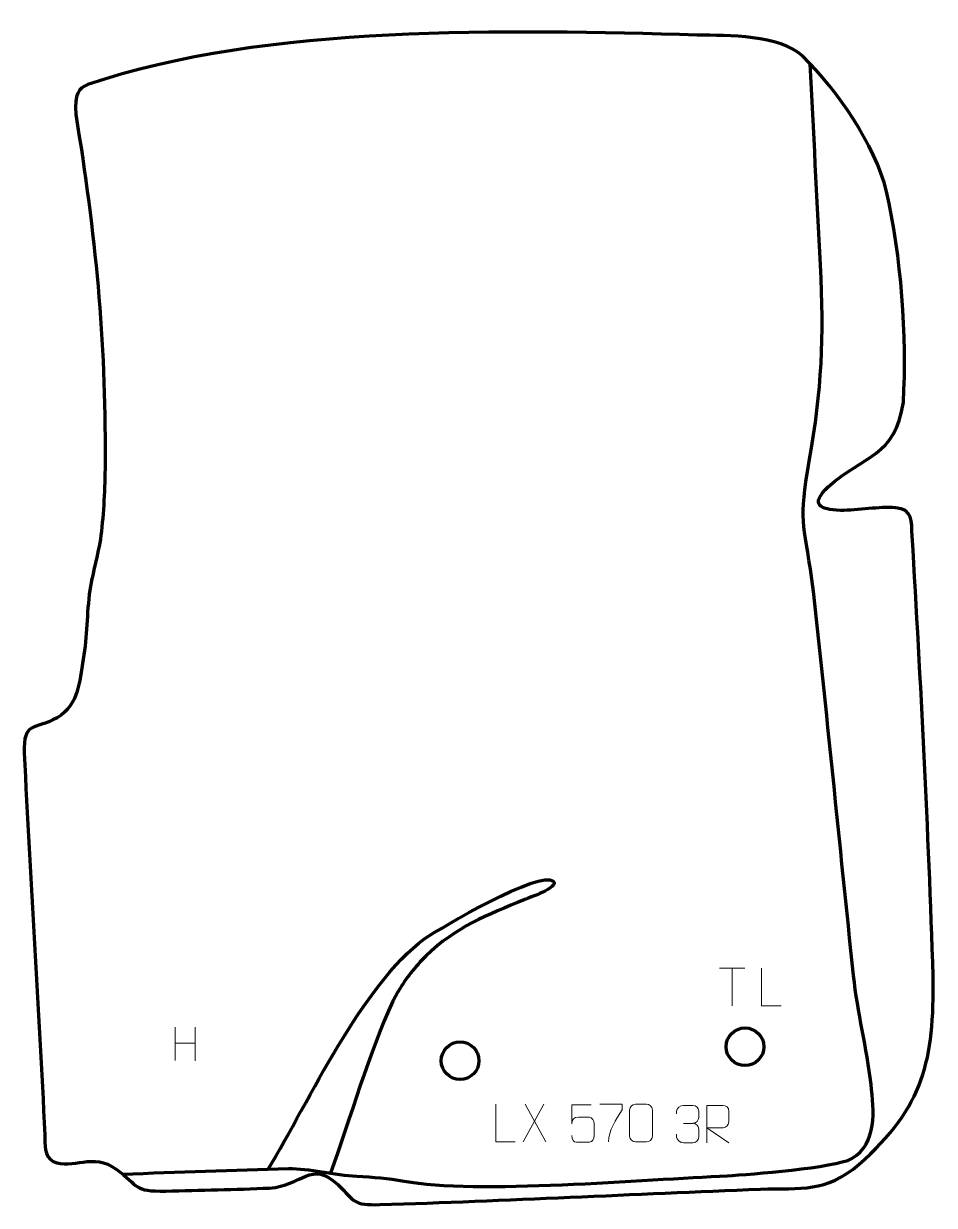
# Model space of a CAD drawing. Header units: millimetres. Extents: x 1057 to 1662, y 97 to 882.
import ezdxf

# ---------------------------------------------------------------- set-up
doc = ezdxf.new("R2010")
doc.units = ezdxf.units.MM
doc.header["$MEASUREMENT"] = 0
doc.layers.add('layer 2', color=7, linetype='Continuous')
doc.layers.add('layer 3', color=7, linetype='Continuous')

msp = doc.modelspace()

# ---------------------------------------------------------------- linework, layer by layer
at = {"layer": 'layer 2', "color": 142, "lineweight": 200}
for centre in [(1536.0548, 202.7162), (1346.8775, 193.4559)]:
    msp.add_ellipse(centre, major_axis=(0, 12.5), ratio=1, dxfattribs=at)
at = {"layer": 'layer 2', "color": 142, "lineweight": 158}
for points, knots in [([(1122.734, 118.1823), (1159.3792, 119.3962), (1196.3962, 121.0043), (1233.0047, 121.8343), (1233.0047, 121.8343), (1246.3259, 122.1364), (1263.7574, 117.5794), (1278.2601, 116.7282), (1278.2601, 116.7282), (1289.3138, 116.0986), (1298.7572, 115.5338), (1309.7173, 113.4758), (1309.7173, 113.4758), (1356.7829, 104.6383), (1470.7945, 114.789), (1524.2419, 117.0432), (1524.2419, 117.0432), (1540.2933, 118.1166), (1595.0622, 122.3083), (1606.9426, 128.4091), (1606.9426, 128.4091), (1624.0392, 138.8587), (1621.7547, 160.2625), (1619.7333, 177.646), (1619.7333, 177.646), (1616.9071, 201.9501), (1610.8042, 225.3026), (1608.1585, 250.0195), (1608.1585, 250.0195), (1598.7972, 337.6862), (1590.4423, 425.466), (1580.5011, 513.0692), (1580.5011, 513.0692), (1574.9717, 551.4871), (1571.6115, 551.0103), (1578.7531, 591.4549), (1578.7531, 591.4549), (1587.2016, 639.776), (1588.6208, 672.8362), (1586.134, 721.7403), (1586.134, 721.7403), (1583.8716, 766.2303), (1581.6295, 810.7214), (1579.3766, 855.2119)], [0, 0, 0, 0, 0.08333333, 0.08333333, 0.08333333, 0.08333333, 0.16666667, 0.16666667, 0.16666667, 0.16666667, 0.25, 0.25, 0.25, 0.25, 0.33333333, 0.33333333, 0.33333333, 0.33333333, 0.41666667, 0.41666667, 0.41666667, 0.41666667, 0.5, 0.5, 0.5, 0.5, 0.58333333, 0.58333333, 0.58333333, 0.58333333, 0.66666667, 0.66666667, 0.66666667, 0.66666667, 0.75, 0.75, 0.75, 0.75, 0.83333333, 0.83333333, 0.83333333, 0.83333333, 1, 1, 1, 1]), ([(1219.4877, 121.3869), (1247.0921, 167.1541), (1281.2872, 243.1773), (1323.4267, 274.4791), (1323.4267, 274.4791), (1333.7902, 281.5688), (1400.4431, 320.5396), (1408.7487, 312.546), (1408.7487, 312.546), (1412.9732, 308.4802), (1392.174, 301.4513), (1389.7813, 300.4508), (1389.7813, 300.4508), (1364.5684, 289.9082), (1344.1953, 282.5563), (1324.1165, 262.8132), (1324.1165, 262.8132), (1317.0389, 255.7125), (1310.9011, 248.1198), (1305.7934, 239.4828), (1305.7934, 239.4828), (1304.5282, 237.2955), (1303.4332, 235.1717), (1302.3257, 232.9038), (1302.3257, 232.9038), (1286.6461, 199.9924), (1273.9589, 154.5666), (1260.8258, 118.7114)], [0, 0, 0, 0, 0.125, 0.125, 0.125, 0.125, 0.25, 0.25, 0.25, 0.25, 0.375, 0.375, 0.375, 0.375, 0.5, 0.5, 0.5, 0.5, 0.625, 0.625, 0.625, 0.625, 0.75, 0.75, 0.75, 0.75, 1, 1, 1, 1])]:
    msp.add_open_spline(points, degree=3, knots=knots, dxfattribs=at)
at = {"layer": 'layer 2', "color": 250, "lineweight": 9}
for points in [[(1519.0327, 254.7647), (1519.0327, 254.7647), (1536.0199, 254.7647), (1536.0199, 254.7647)], [(1527.5265, 229.8347), (1527.5265, 229.8347), (1527.5265, 254.7882), (1527.5265, 254.7882)], [(1157.779, 215.7317), (1157.779, 215.7317), (1157.779, 193.539), (1157.779, 193.539)], [(1170.8947, 215.7317), (1170.8947, 215.7317), (1170.8947, 193.3814), (1170.8947, 193.3814)], [(1157.7965, 205.0893), (1157.7965, 205.0893), (1170.8947, 205.0893), (1170.8947, 205.0893)], [(1402.4398, 164.5035), (1402.4398, 164.5035), (1388.6992, 139.6077), (1388.6992, 139.6077)], [(1390.1538, 164.5035), (1390.1538, 164.5035), (1403.8944, 139.55), (1403.8944, 139.55)], [(1495.297, 151.8632), (1495.297, 151.8632), (1501.4934, 151.8632), (1501.4934, 151.8632)]]:
    msp.add_open_spline(points, degree=3, dxfattribs=at)
for points, knots in [([(1560.0223, 229.8346), (1560.0223, 229.8346), (1547.0732, 229.8346), (1547.0732, 229.8346), (1547.0732, 229.8346), (1547.0732, 229.8346), (1547.0732, 254.7882), (1547.0732, 254.7882)], [0, 0, 0, 0, 0.33333333, 0.33333333, 0.33333333, 0.33333333, 1, 1, 1, 1]), ([(1383.4986, 139.5499), (1383.4986, 139.5499), (1370.5495, 139.5499), (1370.5495, 139.5499), (1370.5495, 139.5499), (1370.5495, 139.5499), (1370.5495, 164.5035), (1370.5495, 164.5035)], [0, 0, 0, 0, 0.33333333, 0.33333333, 0.33333333, 0.33333333, 1, 1, 1, 1]), ([(1433.8991, 164.179), (1433.8991, 164.179), (1421.0474, 164.179), (1421.0474, 164.179), (1421.0474, 164.179), (1421.0477, 159.9484), (1421.0477, 155.7175), (1421.0474, 151.4863), (1421.0474, 151.4863), (1421.0471, 154.7964), (1422.6781, 155.8682), (1425.4901, 155.9287), (1425.4901, 155.9287), (1427.9297, 155.929), (1430.3692, 155.929), (1432.8084, 155.9287), (1432.8084, 155.9287), (1434.4582, 155.9355), (1435.9331, 153.555), (1435.9616, 151.4863), (1435.9616, 151.4863), (1435.9613, 148.899), (1435.9613, 146.3114), (1435.9616, 143.7237), (1435.9616, 143.7237), (1436.0078, 141.7643), (1434.5084, 139.328), (1432.8825, 139.2695), (1432.8825, 139.2695), (1430.926, 139.2698), (1426.031, 139.2698), (1424.074, 139.2695), (1424.074, 139.2695), (1422.2285, 139.2607), (1421.1214, 141.2255), (1421.1006, 143.7766)], [0, 0, 0, 0, 0.1, 0.1, 0.1, 0.1, 0.2, 0.2, 0.2, 0.2, 0.3, 0.3, 0.3, 0.3, 0.4, 0.4, 0.4, 0.4, 0.5, 0.5, 0.5, 0.5, 0.6, 0.6, 0.6, 0.6, 0.7, 0.7, 0.7, 0.7, 0.8, 0.8, 0.8, 0.8, 1, 1, 1, 1]), ([(1439.616, 164.506), (1439.616, 164.506), (1454.4321, 164.506), (1454.4321, 164.506), (1454.4321, 164.506), (1454.4318, 163.2564), (1454.4318, 162.0068), (1454.4321, 160.757), (1454.4321, 160.757), (1450.4377, 154.7599), (1445.5225, 146.9263), (1445.5225, 139.5475)], [0, 0, 0, 0, 0.25, 0.25, 0.25, 0.25, 0.5, 0.5, 0.5, 0.5, 1, 1, 1, 1]), ([(1463.4434, 164.526), (1465.8095, 164.526), (1468.176, 164.526), (1470.5425, 164.526), (1470.5425, 164.526), (1472.523, 164.5616), (1474.549, 163.0673), (1474.5761, 160.6252), (1474.5761, 160.6252), (1474.5757, 154.8678), (1474.5757, 149.11), (1474.5761, 143.3518), (1474.5761, 143.3518), (1474.434, 141.0242), (1472.7276, 139.5419), (1470.5425, 139.5311), (1470.5425, 139.5311), (1468.1701, 139.5315), (1465.7977, 139.5315), (1463.4257, 139.5311), (1463.4257, 139.5311), (1461.4672, 139.4255), (1459.4608, 141.3134), (1459.4722, 143.3344), (1459.4722, 143.3344), (1459.4726, 149.115), (1459.4726, 154.8953), (1459.4722, 160.6751), (1459.4722, 160.6751), (1459.4765, 162.8171), (1461.2536, 164.5396), (1463.4434, 164.526)], [0, 0, 0, 0, 0.11111111, 0.11111111, 0.11111111, 0.11111111, 0.22222222, 0.22222222, 0.22222222, 0.22222222, 0.33333333, 0.33333333, 0.33333333, 0.33333333, 0.44444444, 0.44444444, 0.44444444, 0.44444444, 0.55555556, 0.55555556, 0.55555556, 0.55555556, 0.66666667, 0.66666667, 0.66666667, 0.66666667, 0.77777778, 0.77777778, 0.77777778, 0.77777778, 1, 1, 1, 1]), ([(1490.5873, 158.1084), (1490.5873, 158.1084), (1490.5873, 159.9656), (1490.5873, 159.9656), (1490.5873, 159.9656), (1490.573, 161.7075), (1493.2375, 163.8256), (1495.2966, 163.8029), (1495.2966, 163.8029), (1497.3607, 163.8029), (1499.4247, 163.8029), (1501.4884, 163.8029), (1501.4884, 163.8029), (1503.6829, 163.8117), (1505.2812, 161.9649), (1505.3256, 160.0528), (1505.3256, 160.0528), (1505.3252, 158.6177), (1505.3252, 157.1826), (1505.3256, 155.7471), (1505.3256, 155.7471), (1505.277, 154.0936), (1503.6744, 151.8636), (1501.4761, 151.8736), (1501.4761, 151.8736), (1503.6798, 151.8624), (1505.2878, 150.0592), (1505.3418, 147.9997), (1505.3418, 147.9997), (1505.3414, 146.215), (1505.3414, 144.4303), (1505.3418, 142.6452), (1505.3418, 142.6452), (1505.3519, 140.5838), (1503.297, 138.8207), (1501.4761, 138.8288), (1501.4761, 138.8288), (1499.4108, 138.8291), (1497.3456, 138.8291), (1495.28, 138.8288), (1495.28, 138.8288), (1493.1114, 138.8403), (1490.5804, 141.2405), (1490.5618, 142.7023), (1490.5618, 142.7023), (1490.5618, 142.7023), (1490.5618, 144.6109), (1490.5618, 144.6109)], [0, 0, 0, 0, 0.07692308, 0.07692308, 0.07692308, 0.07692308, 0.15384615, 0.15384615, 0.15384615, 0.15384615, 0.23076923, 0.23076923, 0.23076923, 0.23076923, 0.30769231, 0.30769231, 0.30769231, 0.30769231, 0.38461538, 0.38461538, 0.38461538, 0.38461538, 0.46153846, 0.46153846, 0.46153846, 0.46153846, 0.53846154, 0.53846154, 0.53846154, 0.53846154, 0.61538462, 0.61538462, 0.61538462, 0.61538462, 0.69230769, 0.69230769, 0.69230769, 0.69230769, 0.76923077, 0.76923077, 0.76923077, 0.76923077, 0.84615385, 0.84615385, 0.84615385, 0.84615385, 1, 1, 1, 1]), ([(1510.6199, 138.8392), (1510.6199, 138.8392), (1510.6199, 163.7927), (1510.6199, 163.7927), (1510.6199, 163.7927), (1514.2147, 163.7927), (1517.8102, 163.7927), (1521.4054, 163.7927), (1521.4054, 163.7927), (1523.7307, 163.755), (1525.288, 162.265), (1525.2839, 159.8986), (1525.2839, 159.8986), (1525.2835, 157.8631), (1525.2835, 154.8037), (1525.2839, 152.7677), (1525.2839, 152.7677), (1525.2774, 150.8922), (1523.4651, 148.9504), (1521.4556, 148.9313), (1521.4556, 148.9313), (1521.4556, 148.9313), (1510.6199, 148.9313), (1510.6199, 148.9313), (1510.6199, 148.9313), (1510.6199, 148.9313), (1525.2746, 138.8392), (1525.2746, 138.8392)], [0, 0, 0, 0, 0.125, 0.125, 0.125, 0.125, 0.25, 0.25, 0.25, 0.25, 0.375, 0.375, 0.375, 0.375, 0.5, 0.5, 0.5, 0.5, 0.625, 0.625, 0.625, 0.625, 0.75, 0.75, 0.75, 0.75, 1, 1, 1, 1])]:
    msp.add_open_spline(points, degree=3, knots=knots, dxfattribs=at)
at = {"layer": 'layer 3', "color": 242, "lineweight": 158}
msp.add_open_spline([(1091.6763, 821.6511), (1090.764, 835.3315), (1093.3854, 839.1672), (1099.8135, 841.3925), (1099.8135, 841.3925), (1218.4501, 881.8969), (1379.2771, 877.6303), (1504.3829, 874.3222), (1504.3829, 874.3222), (1525.0588, 873.8436), (1558.5489, 874.8202), (1574.5354, 860.1956), (1574.5354, 860.1956), (1597.6982, 837.0764), (1621.9796, 802.4564), (1630.0831, 770.4994), (1630.0831, 770.4994), (1639.6803, 728.2891), (1643.8257, 673.8512), (1641.1952, 630.6356), (1641.1952, 630.6356), (1635.5716, 593.7948), (1615.289, 595.8123), (1591.3674, 574.4415), (1591.3674, 574.4415), (1578.98, 562.6923), (1585.4379, 559.2015), (1599.3715, 558.7762), (1599.3715, 558.7762), (1611.285, 558.5476), (1625.2818, 561.4656), (1636.0484, 560.564), (1636.0484, 560.564), (1647.561, 559.5999), (1646.5014, 551.6245), (1647.1149, 541.7409), (1647.1149, 541.7409), (1652.8242, 444.5916), (1657.8816, 346.8458), (1660.9741, 249.5858), (1660.9741, 249.5858), (1661.7916, 193.7385), (1654.8829, 162.8651), (1611.7239, 124.5617), (1611.7239, 124.5617), (1589.3999, 105.6476), (1573.5313, 109.1461), (1546.3396, 108.1466), (1546.3396, 108.1466), (1462.1177, 104.9975), (1377.6994, 100.4307), (1293.5065, 97.9299), (1293.5065, 97.9299), (1275.933, 97.4079), (1276.9995, 99.915), (1265.6525, 111.2905), (1265.6525, 111.2905), (1248.1761, 127.8048), (1241.5068, 110.1463), (1220.4217, 108.933), (1220.4217, 108.933), (1197.6106, 107.8326), (1174.3683, 107.5893), (1151.4801, 106.9237), (1151.4801, 106.9237), (1129.9097, 106.4606), (1133.8894, 110.1144), (1118.5164, 121.4815), (1118.5164, 121.4815), (1103.518, 132.5716), (1089.3251, 121.2044), (1076.739, 126.5004), (1076.739, 126.5004), (1070.2773, 130.1991), (1071.4252, 137.6687), (1071.1323, 144.3061), (1071.1323, 144.3061), (1067.2739, 228.8494), (1061.3112, 313.2807), (1057.4861, 397.8255), (1057.4861, 397.8255), (1057.0828, 418.7934), (1063.3298, 412.5093), (1079.4451, 421.0765), (1079.4451, 421.0765), (1094.2179, 430.7168), (1093.6875, 443.9351), (1096.5899, 460.0084), (1096.5899, 460.0084), (1099.3353, 475.2122), (1098.853, 490.4829), (1101.0481, 505.8025), (1101.0481, 505.8025), (1103.2666, 519.3423), (1107.1063, 530.7528), (1108.736, 544.8495), (1108.736, 544.8495), (1110.4684, 560.2365), (1111.1024, 576.2503), (1111.1724, 592.4517), (1111.1724, 592.4517), (1111.519, 672.6004), (1104.8145, 742.2993), (1091.6763, 821.6511)], degree=3, knots=[0, 0, 0, 0, 0.03703704, 0.03703704, 0.03703704, 0.03703704, 0.07407407, 0.07407407, 0.07407407, 0.07407407, 0.11111111, 0.11111111, 0.11111111, 0.11111111, 0.14814815, 0.14814815, 0.14814815, 0.14814815, 0.18518519, 0.18518519, 0.18518519, 0.18518519, 0.22222222, 0.22222222, 0.22222222, 0.22222222, 0.25925926, 0.25925926, 0.25925926, 0.25925926, 0.2962963, 0.2962963, 0.2962963, 0.2962963, 0.33333333, 0.33333333, 0.33333333, 0.33333333, 0.37037037, 0.37037037, 0.37037037, 0.37037037, 0.40740741, 0.40740741, 0.40740741, 0.40740741, 0.44444444, 0.44444444, 0.44444444, 0.44444444, 0.48148148, 0.48148148, 0.48148148, 0.48148148, 0.51851852, 0.51851852, 0.51851852, 0.51851852, 0.55555556, 0.55555556, 0.55555556, 0.55555556, 0.59259259, 0.59259259, 0.59259259, 0.59259259, 0.62962963, 0.62962963, 0.62962963, 0.62962963, 0.66666667, 0.66666667, 0.66666667, 0.66666667, 0.7037037, 0.7037037, 0.7037037, 0.7037037, 0.74074074, 0.74074074, 0.74074074, 0.74074074, 0.77777778, 0.77777778, 0.77777778, 0.77777778, 0.81481481, 0.81481481, 0.81481481, 0.81481481, 0.85185185, 0.85185185, 0.85185185, 0.85185185, 0.88888889, 0.88888889, 0.88888889, 0.88888889, 0.92592593, 0.92592593, 0.92592593, 0.92592593, 1, 1, 1, 1], dxfattribs=at)

doc.saveas('drawing.dxf')
